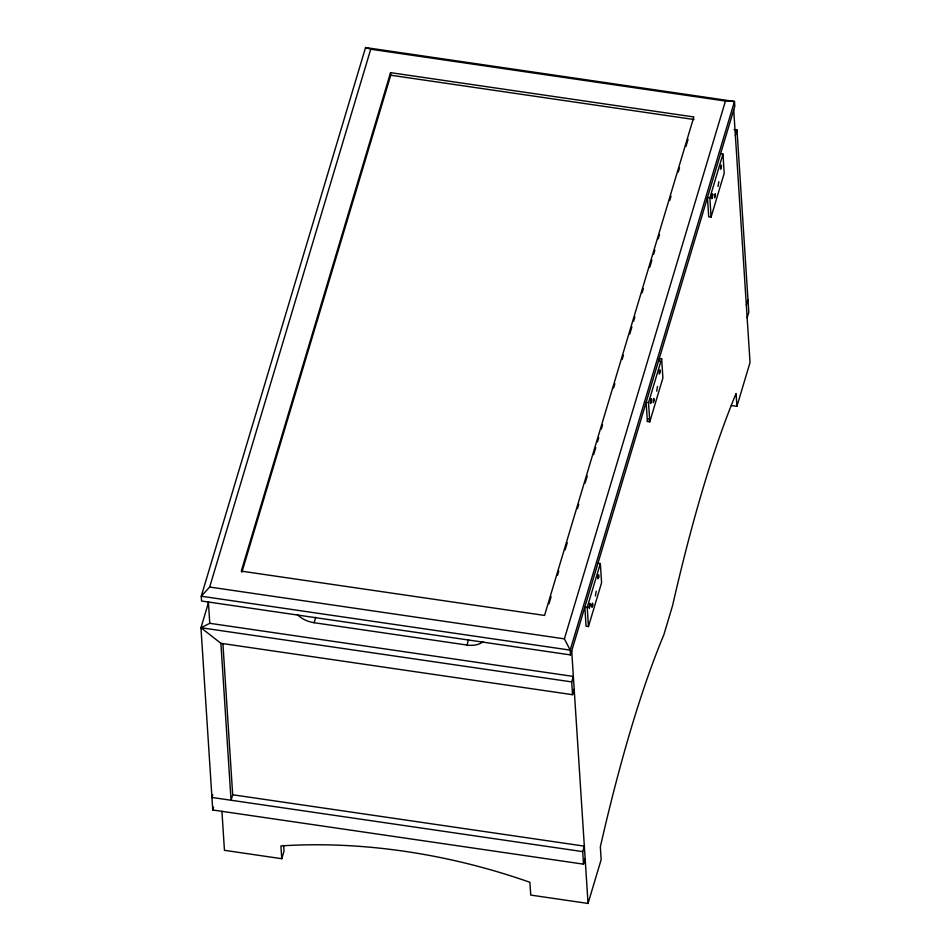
<?xml version="1.0" encoding="UTF-8"?>
<svg xmlns="http://www.w3.org/2000/svg" width="951" height="951" viewBox="0 0 951 951"><rect width="100%" height="100%" fill="white"/><g stroke="black" fill="none" stroke-linecap="round" stroke-linejoin="round"><path stroke-width="1.43" d="M592.758 605.074C592.675 598.155 590.904 612.765 592.758 605.074L591.938 604.765M654.074 400.335C653.991 393.405 652.22 408.015 654.074 400.335L653.254 400.014M715.39 195.585C715.307 188.667 713.523 203.276 715.39 195.585L714.57 195.276M598.69 577.209C599.285 569.15 596.586 583.236 598.69 577.209L598.084 575.664M660.006 372.459C660.624 364.257 657.878 378.522 660.006 372.459L659.4 370.926M721.322 167.721C721.94 159.506 719.194 173.783 721.322 167.721L720.715 166.175M595.374 595.968L596.218 591.201M656.689 391.218L657.521 386.463M717.993 186.479L718.837 181.712M365.564 47.55L201.255 596.229L201.564 601.02L570.493 654.918L734.802 106.25L734.481 101.448L365.564 47.55L370.735 49.226L725.447 101.044L734.481 101.448L570.184 650.127L570.493 654.918M725.447 101.044L564.395 638.858L570.184 650.127L201.255 596.229L209.672 587.04L370.735 49.226M585.15 858.682L583.51 864.162L212.751 809.99L200.958 627.731L208.626 602.138M390.564 72.645L241.292 571.123L544.554 615.428L693.838 116.961L390.564 72.645L390.73 75.212L241.875 572.264M212.727 794.798L211.942 797.449L582.701 851.62L583.51 864.162M212.751 809.99L213.595 807.149M222.914 643.768L232.686 794.763L231.045 800.243L220.894 643.316L200.958 627.731L209.767 623.309L573.358 676.434L571.717 681.903L572.55 694.694L220.894 643.316M482.93 641.699A20.435 12.85 16.7 0 1 466.941 645.04L314.115 622.715L315.732 617.33M221.928 811.334L224.448 850.325L281.758 858.705L284.016 851.145L283.648 845.463M466.941 645.04L468.558 639.654M548.977 603.79L551.105 596.693M557.488 575.391L558.76 571.123M565.144 549.821L567.26 542.724M577.471 508.642L578.743 504.375M585.127 483.072L587.254 475.975M593.638 454.673L595.754 447.576M597.466 441.894L598.738 437.626M601.294 429.115L602.565 424.847M613.621 387.925L614.893 383.669M622.132 359.526L623.404 355.258M629.788 333.956L631.904 326.859M633.604 321.176L634.888 316.921M642.115 292.777L643.387 288.51M649.771 267.207L651.899 260.11M653.599 254.428L654.87 250.172M658.27 238.808L659.554 234.552M669.754 200.471L671.037 196.203M678.265 172.06L679.537 167.804M685.921 146.502L688.048 139.405M587.219 607.38L584.829 607.023L586.078 626.21L588.455 626.566L587.219 607.38L600.343 563.551L597.953 563.206M648.534 402.63L646.145 402.285L647.381 421.471L649.771 421.816L648.534 402.63L661.658 358.812L659.269 358.468L659.459 361.416M709.85 197.891L707.461 197.546L708.697 216.721L711.086 217.078L709.85 197.891L722.974 154.074L720.585 153.717M589.085 607.63L589.941 603.386L589.311 608.224L590.179 603.98M650.389 402.891L651.257 398.635L650.627 403.486L651.483 399.23M711.705 198.141L712.561 193.897L711.942 198.735L712.798 194.491M647.381 421.471L648.237 418.642M735.361 135.482L737.001 130.002L734.065 129.574M588.455 626.566L601.579 582.737L600.343 563.551M649.771 421.816L662.895 377.999L661.658 358.812M711.086 217.078L724.21 173.248L722.974 154.074M572.55 694.694L574.19 689.213M582.701 851.62L584.342 846.14L232.686 794.763M746.333 305.2L747.973 299.72M747.141 317.741L748.782 312.261L737.001 130.002M281.758 858.705L280.925 845.914A426.321 268.17 16.7 0 1 529.909 882.29L530.741 895.081L588.039 903.45L601.163 859.633L600.343 846.842A526.509 93.091 -81.7 0 1 663.846 634.793L672.583 605.573A526.509 93.091 -81.7 0 1 736.086 393.536L736.918 406.315L731.271 405.495M736.918 406.315L750.042 362.497L733.708 109.9M390.73 75.212L694.004 119.517M209.672 587.04L564.395 638.858M200.958 627.731L571.717 681.903M571.706 650.853L588.039 903.45M208.388 601.995L209.767 623.309M314.115 622.715A20.435 12.85 16.7 0 1 297.39 614.584"/></g></svg>
